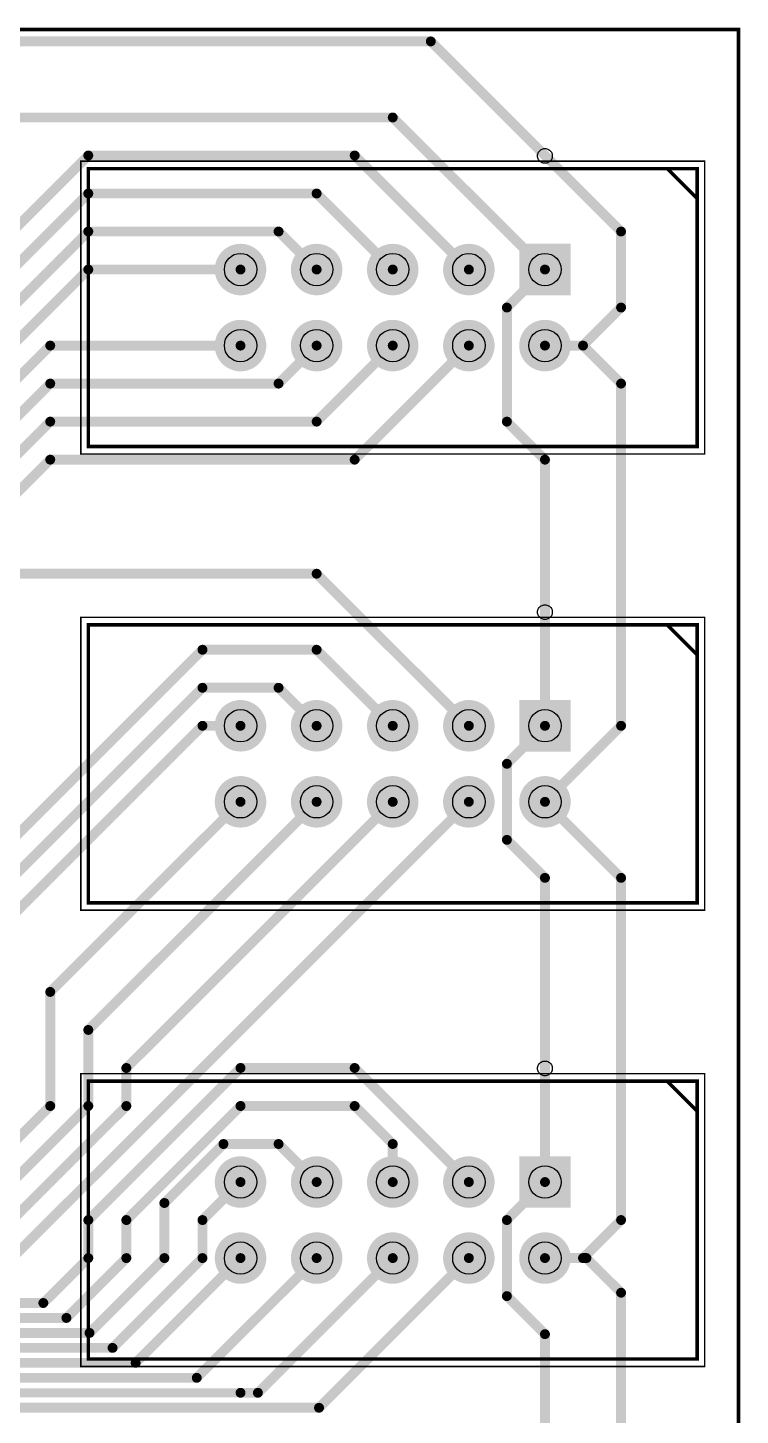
# Model space of a CAD drawing. Extents: x -0.1 to 82.8, y -0.1 to 80.9.
# Drawn here: x 59.05 to 82.82, y 34.52 to 80.86 of the extents above; entities that cross this region are included whole.
import ezdxf

# ---------------------------------------------------------------- set-up
doc = ezdxf.new("R2010")
doc.units = 0
for name, color, linetype in [('Contorno_da_Placa', 21, 'CONTINUOUS'), ('Furação_Inferior', 12, 'CONTINUOUS'), ('Furação_Superior', 11, 'CONTINUOUS'), ('Inferior', 10, 'CONTINUOUS'), ('Montagem_Inferior', 19, 'CONTINUOUS'), ('Montagem_Superior', 2, 'CONTINUOUS'), ('Máscara_Inferior', 15, 'CONTINUOUS'), ('Máscara_Superior', 6, 'CONTINUOUS'), ('Serigrafia_Superior', 3, 'CONTINUOUS'), ('Superior', 9, 'CONTINUOUS'), ('Top_Comp_Outline', 4, 'CONTINUOUS'), ('Top_Courtyard', 5, 'CONTINUOUS')]:
    doc.layers.add(name, color=color, linetype=linetype)

msp = doc.modelspace()

# ---------------------------------------------------------------- linework, layer by layer
at = {"layer": 'Contorno_da_Placa', "linetype": 'CONTINUOUS', "const_width": 0.12}
msp.add_lwpolyline([(0, 80.8033), (82.7633, 80.8033), (82.7633, 0), (0.1067, 0.3967), (0, 80.8033)], dxfattribs=at)
at = {"layer": 'Furação_Inferior'}
for centre in [(66.1467, 72.7867), (68.6867, 72.7867), (71.2267, 72.7867), (73.7667, 72.7867), (76.3067, 72.7867), (66.1467, 70.2467), (68.6867, 70.2467), (71.2267, 70.2467), (73.7667, 70.2467), (76.3067, 70.2467), (66.1467, 57.5467), (68.6867, 57.5467), (71.2267, 57.5467), (73.7667, 57.5467), (76.3067, 57.5467), (66.1467, 55.0067), (68.6867, 55.0067), (71.2267, 55.0067), (73.7667, 55.0067), (76.3067, 55.0067), (66.1467, 42.3067), (68.6867, 42.3067), (71.2267, 42.3067), (73.7667, 42.3067), (76.3067, 42.3067), (66.1467, 39.7667), (68.6867, 39.7667), (71.2267, 39.7667), (73.7667, 39.7667), (76.3067, 39.7667)]:
    msp.add_circle(centre, 0.54, dxfattribs=at)
at = {"layer": 'Furação_Superior'}
for centre in [(66.1467, 72.7867), (68.6867, 72.7867), (71.2267, 72.7867), (73.7667, 72.7867), (76.3067, 72.7867), (66.1467, 70.2467), (68.6867, 70.2467), (71.2267, 70.2467), (73.7667, 70.2467), (76.3067, 70.2467), (66.1467, 57.5467), (68.6867, 57.5467), (71.2267, 57.5467), (73.7667, 57.5467), (76.3067, 57.5467), (66.1467, 55.0067), (68.6867, 55.0067), (71.2267, 55.0067), (73.7667, 55.0067), (76.3067, 55.0067), (66.1467, 42.3067), (68.6867, 42.3067), (71.2267, 42.3067), (73.7667, 42.3067), (76.3067, 42.3067), (66.1467, 39.7667), (68.6867, 39.7667), (71.2267, 39.7667), (73.7667, 39.7667), (76.3067, 39.7667)]:
    msp.add_circle(centre, 0.54, dxfattribs=at)
at = {"layer": 'Inferior', "linetype": 'CONTINUOUS', "const_width": 0.81}
for points in [[(65.7417, 72.7867, 1), (66.5517, 72.7867, 1), (65.7417, 72.7867, 1)], [(68.2817, 72.7867, 1), (69.0917, 72.7867, 1), (68.2817, 72.7867, 1)], [(70.8217, 72.7867, 1), (71.6317, 72.7867, 1), (70.8217, 72.7867, 1)], [(73.3617, 72.7867, 1), (74.1717, 72.7867, 1), (73.3617, 72.7867, 1)], [(65.7417, 70.2467, 1), (66.5517, 70.2467, 1), (65.7417, 70.2467, 1)], [(68.2817, 70.2467, 1), (69.0917, 70.2467, 1), (68.2817, 70.2467, 1)], [(70.8217, 70.2467, 1), (71.6317, 70.2467, 1), (70.8217, 70.2467, 1)], [(73.3617, 70.2467, 1), (74.1717, 70.2467, 1), (73.3617, 70.2467, 1)], [(75.9017, 70.2467, 1), (76.7117, 70.2467, 1), (75.9017, 70.2467, 1)], [(65.7417, 57.5467, 1), (66.5517, 57.5467, 1), (65.7417, 57.5467, 1)], [(68.2817, 57.5467, 1), (69.0917, 57.5467, 1), (68.2817, 57.5467, 1)], [(70.8217, 57.5467, 1), (71.6317, 57.5467, 1), (70.8217, 57.5467, 1)], [(73.3617, 57.5467, 1), (74.1717, 57.5467, 1), (73.3617, 57.5467, 1)], [(65.7417, 55.0067, 1), (66.5517, 55.0067, 1), (65.7417, 55.0067, 1)], [(68.2817, 55.0067, 1), (69.0917, 55.0067, 1), (68.2817, 55.0067, 1)], [(70.8217, 55.0067, 1), (71.6317, 55.0067, 1), (70.8217, 55.0067, 1)], [(73.3617, 55.0067, 1), (74.1717, 55.0067, 1), (73.3617, 55.0067, 1)], [(75.9017, 55.0067, 1), (76.7117, 55.0067, 1), (75.9017, 55.0067, 1)], [(65.7417, 42.3067, 1), (66.5517, 42.3067, 1), (65.7417, 42.3067, 1)], [(68.2817, 42.3067, 1), (69.0917, 42.3067, 1), (68.2817, 42.3067, 1)], [(70.8217, 42.3067, 1), (71.6317, 42.3067, 1), (70.8217, 42.3067, 1)], [(73.3617, 42.3067, 1), (74.1717, 42.3067, 1), (73.3617, 42.3067, 1)], [(65.7417, 39.7667, 1), (66.5517, 39.7667, 1), (65.7417, 39.7667, 1)], [(68.2817, 39.7667, 1), (69.0917, 39.7667, 1), (68.2817, 39.7667, 1)], [(70.8217, 39.7667, 1), (71.6317, 39.7667, 1), (70.8217, 39.7667, 1)], [(73.3617, 39.7667, 1), (74.1717, 39.7667, 1), (73.3617, 39.7667, 1)], [(75.9017, 39.7667, 1), (76.7117, 39.7667, 1), (75.9017, 39.7667, 1)]]:
    msp.add_lwpolyline(points, format="xyb", dxfattribs=at)
at = {"layer": 'Inferior'}
for points in [[(75.4967, 73.5967), (77.1167, 73.5967), (75.4967, 71.9767), (77.1167, 71.9767)], [(75.4967, 58.3567), (77.1167, 58.3567), (75.4967, 56.7367), (77.1167, 56.7367)], [(75.4967, 43.1167), (77.1167, 43.1167), (75.4967, 41.4967), (77.1167, 41.4967)]]:
    msp.add_solid(points, dxfattribs=at)
at = {"layer": 'Montagem_Inferior', "linetype": 'CONTINUOUS', "const_width": 0.12}
msp.add_lwpolyline([(0, 80.8033), (82.7633, 80.8033), (82.7633, 0), (0.1067, 0.3967), (0, 80.8033)], dxfattribs=at)
at = {"layer": 'Montagem_Superior', "linetype": 'CONTINUOUS', "const_width": 0.12}
for points in [[(0, 80.8033), (82.7633, 80.8033), (82.7633, 0), (0.1067, 0.3967), (0, 80.8033)], [(80.3867, 76.1567), (81.3867, 75.1567), (81.3867, 66.8767), (61.0667, 66.8767), (61.0667, 76.1567), (80.3867, 76.1567)], [(80.3867, 60.9167), (81.3867, 59.9167), (81.3867, 51.6367), (61.0667, 51.6367), (61.0667, 60.9167), (80.3867, 60.9167)], [(80.3867, 45.6767), (81.3867, 44.6767), (81.3867, 36.3967), (61.0667, 36.3967), (61.0667, 45.6767), (80.3867, 45.6767)]]:
    msp.add_lwpolyline(points, dxfattribs=at)
at = {"layer": 'Máscara_Inferior', "linetype": 'CONTINUOUS', "const_width": 0.86}
for points in [[(65.7167, 72.7867, 1), (66.5767, 72.7867, 1), (65.7167, 72.7867, 1)], [(68.2567, 72.7867, 1), (69.1167, 72.7867, 1), (68.2567, 72.7867, 1)], [(70.7967, 72.7867, 1), (71.6567, 72.7867, 1), (70.7967, 72.7867, 1)], [(73.3367, 72.7867, 1), (74.1967, 72.7867, 1), (73.3367, 72.7867, 1)], [(65.7167, 70.2467, 1), (66.5767, 70.2467, 1), (65.7167, 70.2467, 1)], [(68.2567, 70.2467, 1), (69.1167, 70.2467, 1), (68.2567, 70.2467, 1)], [(70.7967, 70.2467, 1), (71.6567, 70.2467, 1), (70.7967, 70.2467, 1)], [(73.3367, 70.2467, 1), (74.1967, 70.2467, 1), (73.3367, 70.2467, 1)], [(75.8767, 70.2467, 1), (76.7367, 70.2467, 1), (75.8767, 70.2467, 1)], [(65.7167, 57.5467, 1), (66.5767, 57.5467, 1), (65.7167, 57.5467, 1)], [(68.2567, 57.5467, 1), (69.1167, 57.5467, 1), (68.2567, 57.5467, 1)], [(70.7967, 57.5467, 1), (71.6567, 57.5467, 1), (70.7967, 57.5467, 1)], [(73.3367, 57.5467, 1), (74.1967, 57.5467, 1), (73.3367, 57.5467, 1)], [(65.7167, 55.0067, 1), (66.5767, 55.0067, 1), (65.7167, 55.0067, 1)], [(68.2567, 55.0067, 1), (69.1167, 55.0067, 1), (68.2567, 55.0067, 1)], [(70.7967, 55.0067, 1), (71.6567, 55.0067, 1), (70.7967, 55.0067, 1)], [(73.3367, 55.0067, 1), (74.1967, 55.0067, 1), (73.3367, 55.0067, 1)], [(75.8767, 55.0067, 1), (76.7367, 55.0067, 1), (75.8767, 55.0067, 1)], [(65.7167, 42.3067, 1), (66.5767, 42.3067, 1), (65.7167, 42.3067, 1)], [(68.2567, 42.3067, 1), (69.1167, 42.3067, 1), (68.2567, 42.3067, 1)], [(70.7967, 42.3067, 1), (71.6567, 42.3067, 1), (70.7967, 42.3067, 1)], [(73.3367, 42.3067, 1), (74.1967, 42.3067, 1), (73.3367, 42.3067, 1)], [(65.7167, 39.7667, 1), (66.5767, 39.7667, 1), (65.7167, 39.7667, 1)], [(68.2567, 39.7667, 1), (69.1167, 39.7667, 1), (68.2567, 39.7667, 1)], [(70.7967, 39.7667, 1), (71.6567, 39.7667, 1), (70.7967, 39.7667, 1)], [(73.3367, 39.7667, 1), (74.1967, 39.7667, 1), (73.3367, 39.7667, 1)], [(75.8767, 39.7667, 1), (76.7367, 39.7667, 1), (75.8767, 39.7667, 1)]]:
    msp.add_lwpolyline(points, format="xyb", dxfattribs=at)
at = {"layer": 'Máscara_Inferior'}
for points in [[(75.4467, 73.6467), (77.1667, 73.6467), (75.4467, 71.9267), (77.1667, 71.9267)], [(75.4467, 58.4067), (77.1667, 58.4067), (75.4467, 56.6867), (77.1667, 56.6867)], [(75.4467, 43.1667), (77.1667, 43.1667), (75.4467, 41.4467), (77.1667, 41.4467)]]:
    msp.add_solid(points, dxfattribs=at)
at = {"layer": 'Máscara_Superior', "linetype": 'CONTINUOUS', "const_width": 0.86}
for points in [[(65.7167, 72.7867, 1), (66.5767, 72.7867, 1), (65.7167, 72.7867, 1)], [(68.2567, 72.7867, 1), (69.1167, 72.7867, 1), (68.2567, 72.7867, 1)], [(70.7967, 72.7867, 1), (71.6567, 72.7867, 1), (70.7967, 72.7867, 1)], [(73.3367, 72.7867, 1), (74.1967, 72.7867, 1), (73.3367, 72.7867, 1)], [(65.7167, 70.2467, 1), (66.5767, 70.2467, 1), (65.7167, 70.2467, 1)], [(68.2567, 70.2467, 1), (69.1167, 70.2467, 1), (68.2567, 70.2467, 1)], [(70.7967, 70.2467, 1), (71.6567, 70.2467, 1), (70.7967, 70.2467, 1)], [(73.3367, 70.2467, 1), (74.1967, 70.2467, 1), (73.3367, 70.2467, 1)], [(75.8767, 70.2467, 1), (76.7367, 70.2467, 1), (75.8767, 70.2467, 1)], [(65.7167, 57.5467, 1), (66.5767, 57.5467, 1), (65.7167, 57.5467, 1)], [(68.2567, 57.5467, 1), (69.1167, 57.5467, 1), (68.2567, 57.5467, 1)], [(70.7967, 57.5467, 1), (71.6567, 57.5467, 1), (70.7967, 57.5467, 1)], [(73.3367, 57.5467, 1), (74.1967, 57.5467, 1), (73.3367, 57.5467, 1)], [(65.7167, 55.0067, 1), (66.5767, 55.0067, 1), (65.7167, 55.0067, 1)], [(68.2567, 55.0067, 1), (69.1167, 55.0067, 1), (68.2567, 55.0067, 1)], [(70.7967, 55.0067, 1), (71.6567, 55.0067, 1), (70.7967, 55.0067, 1)], [(73.3367, 55.0067, 1), (74.1967, 55.0067, 1), (73.3367, 55.0067, 1)], [(75.8767, 55.0067, 1), (76.7367, 55.0067, 1), (75.8767, 55.0067, 1)], [(65.7167, 42.3067, 1), (66.5767, 42.3067, 1), (65.7167, 42.3067, 1)], [(68.2567, 42.3067, 1), (69.1167, 42.3067, 1), (68.2567, 42.3067, 1)], [(70.7967, 42.3067, 1), (71.6567, 42.3067, 1), (70.7967, 42.3067, 1)], [(73.3367, 42.3067, 1), (74.1967, 42.3067, 1), (73.3367, 42.3067, 1)], [(65.7167, 39.7667, 1), (66.5767, 39.7667, 1), (65.7167, 39.7667, 1)], [(68.2567, 39.7667, 1), (69.1167, 39.7667, 1), (68.2567, 39.7667, 1)], [(70.7967, 39.7667, 1), (71.6567, 39.7667, 1), (70.7967, 39.7667, 1)], [(73.3367, 39.7667, 1), (74.1967, 39.7667, 1), (73.3367, 39.7667, 1)], [(75.8767, 39.7667, 1), (76.7367, 39.7667, 1), (75.8767, 39.7667, 1)]]:
    msp.add_lwpolyline(points, format="xyb", dxfattribs=at)
at = {"layer": 'Máscara_Superior'}
for points in [[(75.4467, 73.6467), (77.1667, 73.6467), (75.4467, 71.9267), (77.1667, 71.9267)], [(75.4467, 58.4067), (77.1667, 58.4067), (75.4467, 56.6867), (77.1667, 56.6867)], [(75.4467, 43.1667), (77.1667, 43.1667), (75.4467, 41.4467), (77.1667, 41.4467)]]:
    msp.add_solid(points, dxfattribs=at)
at = {"layer": 'Serigrafia_Superior', "linetype": 'CONTINUOUS'}
for points in [[(76.3067, 76.8287), (76.3388, 76.8266), (76.3703, 76.8203), (76.4008, 76.8099), (76.4297, 76.7957), (76.4564, 76.7778), (76.4806, 76.7566), (76.5018, 76.7324), (76.5197, 76.7057), (76.5339, 76.6768), (76.5443, 76.6463), (76.5506, 76.6148), (76.5527, 76.5827), (76.5506, 76.5506), (76.5443, 76.519), (76.5339, 76.4885), (76.5197, 76.4597), (76.5018, 76.4329), (76.4806, 76.4087), (76.4564, 76.3875), (76.4297, 76.3696), (76.4008, 76.3554), (76.3703, 76.345), (76.3388, 76.3388), (76.3067, 76.3367), (76.3067, 76.3367), (76.2746, 76.3388), (76.243, 76.345), (76.2125, 76.3554), (76.1837, 76.3696), (76.1569, 76.3875), (76.1327, 76.4087), (76.1115, 76.4329), (76.0936, 76.4597), (76.0794, 76.4885), (76.069, 76.519), (76.0628, 76.5506), (76.0607, 76.5827), (76.0628, 76.6148), (76.069, 76.6463), (76.0794, 76.6768), (76.0936, 76.7057), (76.1115, 76.7324), (76.1327, 76.7566), (76.1569, 76.7778), (76.1837, 76.7957), (76.2125, 76.8099), (76.243, 76.8203), (76.2746, 76.8266), (76.3067, 76.8287), (76.3067, 76.8287)], [(76.3067, 61.5887), (76.3388, 61.5866), (76.3703, 61.5803), (76.4008, 61.5699), (76.4297, 61.5557), (76.4564, 61.5378), (76.4806, 61.5166), (76.5018, 61.4924), (76.5197, 61.4657), (76.5339, 61.4368), (76.5443, 61.4063), (76.5506, 61.3748), (76.5527, 61.3427), (76.5506, 61.3106), (76.5443, 61.279), (76.5339, 61.2485), (76.5197, 61.2197), (76.5018, 61.1929), (76.4806, 61.1687), (76.4564, 61.1475), (76.4297, 61.1296), (76.4008, 61.1154), (76.3703, 61.105), (76.3388, 61.0988), (76.3067, 61.0967), (76.3067, 61.0967), (76.2746, 61.0988), (76.243, 61.105), (76.2125, 61.1154), (76.1837, 61.1296), (76.1569, 61.1475), (76.1327, 61.1687), (76.1115, 61.1929), (76.0936, 61.2197), (76.0794, 61.2485), (76.069, 61.279), (76.0628, 61.3106), (76.0607, 61.3427), (76.0628, 61.3748), (76.069, 61.4063), (76.0794, 61.4368), (76.0936, 61.4657), (76.1115, 61.4924), (76.1327, 61.5166), (76.1569, 61.5378), (76.1837, 61.5557), (76.2125, 61.5699), (76.243, 61.5803), (76.2746, 61.5866), (76.3067, 61.5887), (76.3067, 61.5887)], [(76.3067, 46.3487), (76.3388, 46.3466), (76.3703, 46.3403), (76.4008, 46.3299), (76.4297, 46.3157), (76.4564, 46.2978), (76.4806, 46.2766), (76.5018, 46.2524), (76.5197, 46.2257), (76.5339, 46.1968), (76.5443, 46.1663), (76.5506, 46.1348), (76.5527, 46.1027), (76.5506, 46.0706), (76.5443, 46.039), (76.5339, 46.0085), (76.5197, 45.9797), (76.5018, 45.9529), (76.4806, 45.9287), (76.4564, 45.9075), (76.4297, 45.8896), (76.4008, 45.8754), (76.3703, 45.865), (76.3388, 45.8588), (76.3067, 45.8567), (76.3067, 45.8567), (76.2746, 45.8588), (76.243, 45.865), (76.2125, 45.8754), (76.1837, 45.8896), (76.1569, 45.9075), (76.1327, 45.9287), (76.1115, 45.9529), (76.0936, 45.9797), (76.0794, 46.0085), (76.069, 46.039), (76.0628, 46.0706), (76.0607, 46.1027), (76.0628, 46.1348), (76.069, 46.1663), (76.0794, 46.1968), (76.0936, 46.2257), (76.1115, 46.2524), (76.1327, 46.2766), (76.1569, 46.2978), (76.1837, 46.3157), (76.2125, 46.3299), (76.243, 46.3403), (76.2746, 46.3466), (76.3067, 46.3487), (76.3067, 46.3487)]]:
    msp.add_lwpolyline(points, dxfattribs=at)
at = {"layer": 'Serigrafia_Superior', "linetype": 'CONTINUOUS', "const_width": 0.12}
for points in [[(81.3867, 66.8767), (81.3867, 76.1567), (61.0667, 76.1567), (61.0667, 66.8767), (81.3867, 66.8767)], [(81.3867, 51.6367), (81.3867, 60.9167), (61.0667, 60.9167), (61.0667, 51.6367), (81.3867, 51.6367)], [(81.3867, 36.3967), (81.3867, 45.6767), (61.0667, 45.6767), (61.0667, 36.3967), (81.3867, 36.3967)]]:
    msp.add_lwpolyline(points, dxfattribs=at)
at = {"layer": 'Superior', "linetype": 'CONTINUOUS'}
for points, const_width in [([(43.2867, 80.4067), (72.4967, 80.4067)], 0.33), ([(72.4967, 80.4067), (78.8467, 74.0567)], 0.33), ([(71.2267, 77.8667), (44.7467, 77.8667)], 0.33), ([(76.3067, 72.7867), (71.2267, 77.8667)], 0.33), ([(61.0667, 76.5967), (45.8267, 61.3567)], 0.33), ([(69.9567, 76.5967), (61.0667, 76.5967)], 0.33), ([(73.7667, 72.7867), (69.9567, 76.5967)], 0.33), ([(61.0667, 75.3267), (47.0967, 61.3567)], 0.33), ([(68.6867, 75.3267), (61.0667, 75.3267)], 0.33), ([(71.2267, 72.7867), (68.6867, 75.3267)], 0.33), ([(48.3667, 61.3567), (61.0667, 74.0567)], 0.33), ([(61.0667, 74.0567), (67.4167, 74.0567)], 0.33), ([(67.4167, 74.0567), (68.6867, 72.7867)], 0.33), ([(78.8467, 74.0567), (78.8467, 71.5167)], 0.33), ([(49.6367, 61.3567), (61.0667, 72.7867)], 0.33), ([(61.0667, 72.7867), (66.1467, 72.7867)], 0.33), ([(75.0367, 71.5167), (76.3067, 72.7867)], 0.33), ([(75.0367, 67.7067), (75.0367, 71.5167)], 0.33), ([(78.8467, 71.5167), (77.5767, 70.2467)], 0.33), ([(50.9067, 61.3567), (59.7967, 70.2467)], 0.33), ([(59.7967, 70.2467), (66.1467, 70.2467)], 0.33), ([(67.4167, 68.9767), (68.6867, 70.2467)], 0.33), ([(71.2267, 70.2467), (68.6867, 67.7067)], 0.33), ([(69.9567, 66.4367), (73.7667, 70.2467)], 0.33), ([(77.5767, 70.2467), (76.3067, 70.2467)], 0.33), ([(76.3067, 70.2467), (76.3067, 70.2467)], 0.33), ([(76.3067, 70.2467), (77.5767, 70.2467)], 0.33), ([(77.5767, 70.2467), (78.8467, 68.9767)], 0.33), ([(52.1767, 61.3567), (59.7967, 68.9767)], 0.33), ([(59.7967, 68.9767), (67.4167, 68.9767)], 0.33), ([(78.8467, 68.9767), (78.8467, 57.5467)], 0.33), ([(59.7967, 67.7067), (53.4467, 61.3567)], 0.33), ([(68.6867, 67.7067), (59.7967, 67.7067)], 0.33), ([(76.3067, 66.4367), (75.0367, 67.7067)], 0.33), ([(54.7167, 61.3567), (59.7967, 66.4367)], 0.33), ([(59.7967, 66.4367), (69.9567, 66.4367)], 0.33), ([(76.3067, 57.5467), (76.3067, 66.4367)], 0.33), ([(68.6867, 62.6267), (57.2567, 62.6267)], 0.33), ([(73.7667, 57.5467), (68.6867, 62.6267)], 0.33), ([(64.8767, 60.0867), (55.9867, 51.1967)], 0.33), ([(68.6867, 60.0867), (64.8767, 60.0867)], 0.33), ([(71.2267, 57.5467), (68.6867, 60.0867)], 0.33), ([(64.8767, 58.8167), (57.2567, 51.1967)], 0.33), ([(67.4167, 58.8167), (64.8767, 58.8167)], 0.33), ([(68.6867, 57.5467), (67.4167, 58.8167)], 0.33), ([(64.8767, 57.5467), (58.5267, 51.1967)], 0.33), ([(66.1467, 57.5467), (64.8767, 57.5467)], 0.33), ([(75.0367, 56.2767), (76.3067, 57.5467)], 0.33), ([(78.8467, 57.5467), (76.3067, 55.0067)], 0.33), ([(75.0367, 53.7367), (75.0367, 56.2767)], 0.33), ([(58.5267, 39.7667), (73.7667, 55.0067)], 0.33), ([(66.1467, 55.0067), (59.7967, 48.6567)], 0.33), ([(61.0667, 47.3867), (68.6867, 55.0067)], 0.33), ([(62.3367, 46.1167), (71.2267, 55.0067)], 0.33), ([(78.8467, 52.4667), (76.3067, 55.0067)], 0.33), ([(76.3067, 52.4667), (75.0367, 53.7367)], 0.33), ([(76.3067, 42.3067), (76.3067, 52.4667)], 0.33), ([(78.8467, 41.0367), (78.8467, 52.4667)], 0.33), ([(59.7967, 48.6567), (59.7967, 44.8467)], 0.33), ([(61.0667, 44.8467), (61.0667, 47.3867)], 0.33), ([(61.0667, 41.0367), (66.1467, 46.1167)], 0.33), ([(62.3367, 44.8467), (62.3367, 46.1167)], 0.33), ([(66.1467, 46.1167), (69.9567, 46.1167)], 0.33), ([(69.9567, 46.1167), (73.7667, 42.3067)], 0.33), ([(59.7967, 44.8467), (56.2167, 41.2667)], 0.33), ([(56.9867, 40.7667), (61.0667, 44.8467)], 0.33), ([(57.7567, 40.2667), (62.3367, 44.8467)], 0.33), ([(62.3367, 41.0367), (66.1467, 44.8467)], 0.33), ([(66.1467, 44.8467), (69.9567, 44.8467)], 0.33), ([(69.9567, 44.8467), (71.2267, 43.5767)], 0.33), ([(63.6067, 41.6066), (65.5767, 43.5767)], 0.33), ([(65.5767, 43.5767), (67.4167, 43.5767)], 0.33), ([(67.4167, 43.5767), (68.6867, 42.3067)], 0.33), ([(71.2267, 43.5767), (71.2267, 42.3067)], 0.33), ([(64.8767, 41.0367), (66.1467, 42.3067)], 0.33), ([(73.7667, 42.3067), (73.7667, 42.3067)], 0.33), ([(75.0367, 41.0367), (76.3067, 42.3067)], 0.33), ([(63.6067, 39.7667), (63.6067, 41.6066)], 0.33), ([(61.0667, 39.7667), (61.0667, 41.0367)], 0.33), ([(62.3367, 39.7667), (62.3367, 41.0367)], 0.33), ([(64.8767, 39.7667), (64.8767, 41.0367)], 0.33), ([(75.0367, 38.4967), (75.0367, 41.0367)], 0.33), ([(77.5767, 39.7667), (78.8467, 41.0367)], 0.33), ([(59.5667, 38.2667), (61.0667, 39.7667)], 0.33), ([(60.3367, 37.7667), (62.3367, 39.7667)], 0.33), ([(61.1067, 37.2667), (63.6067, 39.7667)], 0.33), ([(61.8767, 36.7667), (64.8767, 39.7667)], 0.33), ([(62.6467, 36.2667), (66.1467, 39.7667)], 0.33), ([(64.6867, 35.7667), (68.6867, 39.7667)], 0.33), ([(71.2267, 39.7667), (66.7267, 35.2667)], 0.33), ([(68.7667, 34.7667), (73.7667, 39.7667)], 0.33), ([(76.3067, 39.7667), (77.5767, 39.7667)], 0.33), ([(77.6897, 39.7667), (77.5767, 39.7667)], 0.33), ([(78.8467, 38.6097), (77.6897, 39.7667)], 0.33), ([(76.3067, 37.2267), (75.0367, 38.4967)], 0.33), ([(78.8467, 27.0667), (78.8467, 38.6097)], 0.33), ([(49.1217, 38.2667), (59.5667, 38.2667)], 0.33), ([(49.1217, 37.7667), (60.3367, 37.7667)], 0.33), ([(49.1217, 37.2667), (61.1067, 37.2667)], 0.33), ([(76.3067, 28.3367), (76.3067, 37.2267)], 0.33), ([(49.1217, 36.7667), (61.8767, 36.7667)], 0.33), ([(49.1217, 36.2667), (62.6467, 36.2667)], 0.33), ([(49.1217, 35.7667), (64.6867, 35.7667)], 0.33), ([(66.1467, 35.2667), (48.3717, 35.2667)], 0.3), ([(66.7267, 35.2667), (66.1467, 35.2667)], 0.33), ([(49.1217, 34.7667), (68.7667, 34.7667)], 0.33)]:
    msp.add_lwpolyline(points, dxfattribs=dict(at, const_width=const_width))
for points, const_width in [([(72.4142, 80.4067, 1), (72.5792, 80.4067, 1), (72.4142, 80.4067, 1)], 0.165), ([(72.4142, 80.4067, 1), (72.5792, 80.4067, 1), (72.4142, 80.4067, 1)], 0.165), ([(71.1442, 77.8667, 1), (71.3092, 77.8667, 1), (71.1442, 77.8667, 1)], 0.165), ([(71.1442, 77.8667, 1), (71.3092, 77.8667, 1), (71.1442, 77.8667, 1)], 0.165), ([(60.9842, 76.5967, 1), (61.1492, 76.5967, 1), (60.9842, 76.5967, 1)], 0.165), ([(60.9842, 76.5967, 1), (61.1492, 76.5967, 1), (60.9842, 76.5967, 1)], 0.165), ([(69.8742, 76.5967, 1), (70.0392, 76.5967, 1), (69.8742, 76.5967, 1)], 0.165), ([(69.8742, 76.5967, 1), (70.0392, 76.5967, 1), (69.8742, 76.5967, 1)], 0.165), ([(60.9842, 75.3267, 1), (61.1492, 75.3267, 1), (60.9842, 75.3267, 1)], 0.165), ([(60.9842, 75.3267, 1), (61.1492, 75.3267, 1), (60.9842, 75.3267, 1)], 0.165), ([(68.6042, 75.3267, 1), (68.7692, 75.3267, 1), (68.6042, 75.3267, 1)], 0.165), ([(68.6042, 75.3267, 1), (68.7692, 75.3267, 1), (68.6042, 75.3267, 1)], 0.165), ([(60.9842, 74.0567, 1), (61.1492, 74.0567, 1), (60.9842, 74.0567, 1)], 0.165), ([(60.9842, 74.0567, 1), (61.1492, 74.0567, 1), (60.9842, 74.0567, 1)], 0.165), ([(67.3342, 74.0567, 1), (67.4992, 74.0567, 1), (67.3342, 74.0567, 1)], 0.165), ([(67.3342, 74.0567, 1), (67.4992, 74.0567, 1), (67.3342, 74.0567, 1)], 0.165), ([(78.7642, 74.0567, 1), (78.9292, 74.0567, 1), (78.7642, 74.0567, 1)], 0.165), ([(78.7642, 74.0567, 1), (78.9292, 74.0567, 1), (78.7642, 74.0567, 1)], 0.165), ([(65.7417, 72.7867, 1), (66.5517, 72.7867, 1), (65.7417, 72.7867, 1)], 0.81), ([(68.2817, 72.7867, 1), (69.0917, 72.7867, 1), (68.2817, 72.7867, 1)], 0.81), ([(70.8217, 72.7867, 1), (71.6317, 72.7867, 1), (70.8217, 72.7867, 1)], 0.81), ([(73.3617, 72.7867, 1), (74.1717, 72.7867, 1), (73.3617, 72.7867, 1)], 0.81), ([(60.9842, 72.7867, 1), (61.1492, 72.7867, 1), (60.9842, 72.7867, 1)], 0.165), ([(60.9842, 72.7867, 1), (61.1492, 72.7867, 1), (60.9842, 72.7867, 1)], 0.165), ([(66.0642, 72.7867, 1), (66.2292, 72.7867, 1), (66.0642, 72.7867, 1)], 0.165), ([(68.6042, 72.7867, 1), (68.7692, 72.7867, 1), (68.6042, 72.7867, 1)], 0.165), ([(71.1442, 72.7867, 1), (71.3092, 72.7867, 1), (71.1442, 72.7867, 1)], 0.165), ([(73.6842, 72.7867, 1), (73.8492, 72.7867, 1), (73.6842, 72.7867, 1)], 0.165), ([(76.2242, 72.7867, 1), (76.3892, 72.7867, 1), (76.2242, 72.7867, 1)], 0.165), ([(76.2242, 72.7867, 1), (76.3892, 72.7867, 1), (76.2242, 72.7867, 1)], 0.165), ([(74.9542, 71.5167, 1), (75.1192, 71.5167, 1), (74.9542, 71.5167, 1)], 0.165), ([(74.9542, 71.5167, 1), (75.1192, 71.5167, 1), (74.9542, 71.5167, 1)], 0.165), ([(78.7642, 71.5167, 1), (78.9292, 71.5167, 1), (78.7642, 71.5167, 1)], 0.165), ([(78.7642, 71.5167, 1), (78.9292, 71.5167, 1), (78.7642, 71.5167, 1)], 0.165), ([(65.7417, 70.2467, 1), (66.5517, 70.2467, 1), (65.7417, 70.2467, 1)], 0.81), ([(68.2817, 70.2467, 1), (69.0917, 70.2467, 1), (68.2817, 70.2467, 1)], 0.81), ([(70.8217, 70.2467, 1), (71.6317, 70.2467, 1), (70.8217, 70.2467, 1)], 0.81), ([(73.3617, 70.2467, 1), (74.1717, 70.2467, 1), (73.3617, 70.2467, 1)], 0.81), ([(75.9017, 70.2467, 1), (76.7117, 70.2467, 1), (75.9017, 70.2467, 1)], 0.81), ([(59.7142, 70.2467, 1), (59.8792, 70.2467, 1), (59.7142, 70.2467, 1)], 0.165), ([(59.7142, 70.2467, 1), (59.8792, 70.2467, 1), (59.7142, 70.2467, 1)], 0.165), ([(66.0642, 70.2467, 1), (66.2292, 70.2467, 1), (66.0642, 70.2467, 1)], 0.165), ([(68.6042, 70.2467, 1), (68.7692, 70.2467, 1), (68.6042, 70.2467, 1)], 0.165), ([(71.1442, 70.2467, 1), (71.3092, 70.2467, 1), (71.1442, 70.2467, 1)], 0.165), ([(73.6842, 70.2467, 1), (73.8492, 70.2467, 1), (73.6842, 70.2467, 1)], 0.165), ([(76.2242, 70.2467, 1), (76.3892, 70.2467, 1), (76.2242, 70.2467, 1)], 0.165), ([(76.2242, 70.2467, 1), (76.3892, 70.2467, 1), (76.2242, 70.2467, 1)], 0.165), ([(76.2242, 70.2467, 1), (76.3892, 70.2467, 1), (76.2242, 70.2467, 1)], 0.165), ([(77.4942, 70.2467, 1), (77.6592, 70.2467, 1), (77.4942, 70.2467, 1)], 0.165), ([(77.4942, 70.2467, 1), (77.6592, 70.2467, 1), (77.4942, 70.2467, 1)], 0.165), ([(77.4942, 70.2467, 1), (77.6592, 70.2467, 1), (77.4942, 70.2467, 1)], 0.165), ([(77.4942, 70.2467, 1), (77.6592, 70.2467, 1), (77.4942, 70.2467, 1)], 0.165), ([(59.7142, 68.9767, 1), (59.8792, 68.9767, 1), (59.7142, 68.9767, 1)], 0.165), ([(59.7142, 68.9767, 1), (59.8792, 68.9767, 1), (59.7142, 68.9767, 1)], 0.165), ([(67.3342, 68.9767, 1), (67.4992, 68.9767, 1), (67.3342, 68.9767, 1)], 0.165), ([(67.3342, 68.9767, 1), (67.4992, 68.9767, 1), (67.3342, 68.9767, 1)], 0.165), ([(78.7642, 68.9767, 1), (78.9292, 68.9767, 1), (78.7642, 68.9767, 1)], 0.165), ([(78.7642, 68.9767, 1), (78.9292, 68.9767, 1), (78.7642, 68.9767, 1)], 0.165), ([(59.7142, 67.7067, 1), (59.8792, 67.7067, 1), (59.7142, 67.7067, 1)], 0.165), ([(59.7142, 67.7067, 1), (59.8792, 67.7067, 1), (59.7142, 67.7067, 1)], 0.165), ([(68.6042, 67.7067, 1), (68.7692, 67.7067, 1), (68.6042, 67.7067, 1)], 0.165), ([(68.6042, 67.7067, 1), (68.7692, 67.7067, 1), (68.6042, 67.7067, 1)], 0.165), ([(74.9542, 67.7067, 1), (75.1192, 67.7067, 1), (74.9542, 67.7067, 1)], 0.165), ([(74.9542, 67.7067, 1), (75.1192, 67.7067, 1), (74.9542, 67.7067, 1)], 0.165), ([(59.7142, 66.4367, 1), (59.8792, 66.4367, 1), (59.7142, 66.4367, 1)], 0.165), ([(59.7142, 66.4367, 1), (59.8792, 66.4367, 1), (59.7142, 66.4367, 1)], 0.165), ([(69.8742, 66.4367, 1), (70.0392, 66.4367, 1), (69.8742, 66.4367, 1)], 0.165), ([(69.8742, 66.4367, 1), (70.0392, 66.4367, 1), (69.8742, 66.4367, 1)], 0.165), ([(76.2242, 66.4367, 1), (76.3892, 66.4367, 1), (76.2242, 66.4367, 1)], 0.165), ([(76.2242, 66.4367, 1), (76.3892, 66.4367, 1), (76.2242, 66.4367, 1)], 0.165), ([(68.6042, 62.6267, 1), (68.7692, 62.6267, 1), (68.6042, 62.6267, 1)], 0.165), ([(68.6042, 62.6267, 1), (68.7692, 62.6267, 1), (68.6042, 62.6267, 1)], 0.165), ([(64.7942, 60.0867, 1), (64.9592, 60.0867, 1), (64.7942, 60.0867, 1)], 0.165), ([(64.7942, 60.0867, 1), (64.9592, 60.0867, 1), (64.7942, 60.0867, 1)], 0.165), ([(68.6042, 60.0867, 1), (68.7692, 60.0867, 1), (68.6042, 60.0867, 1)], 0.165), ([(68.6042, 60.0867, 1), (68.7692, 60.0867, 1), (68.6042, 60.0867, 1)], 0.165), ([(64.7942, 58.8167, 1), (64.9592, 58.8167, 1), (64.7942, 58.8167, 1)], 0.165), ([(64.7942, 58.8167, 1), (64.9592, 58.8167, 1), (64.7942, 58.8167, 1)], 0.165), ([(67.3342, 58.8167, 1), (67.4992, 58.8167, 1), (67.3342, 58.8167, 1)], 0.165), ([(67.3342, 58.8167, 1), (67.4992, 58.8167, 1), (67.3342, 58.8167, 1)], 0.165), ([(65.7417, 57.5467, 1), (66.5517, 57.5467, 1), (65.7417, 57.5467, 1)], 0.81), ([(68.2817, 57.5467, 1), (69.0917, 57.5467, 1), (68.2817, 57.5467, 1)], 0.81), ([(70.8217, 57.5467, 1), (71.6317, 57.5467, 1), (70.8217, 57.5467, 1)], 0.81), ([(73.3617, 57.5467, 1), (74.1717, 57.5467, 1), (73.3617, 57.5467, 1)], 0.81), ([(64.7942, 57.5467, 1), (64.9592, 57.5467, 1), (64.7942, 57.5467, 1)], 0.165), ([(64.7942, 57.5467, 1), (64.9592, 57.5467, 1), (64.7942, 57.5467, 1)], 0.165), ([(66.0642, 57.5467, 1), (66.2292, 57.5467, 1), (66.0642, 57.5467, 1)], 0.165), ([(68.6042, 57.5467, 1), (68.7692, 57.5467, 1), (68.6042, 57.5467, 1)], 0.165), ([(71.1442, 57.5467, 1), (71.3092, 57.5467, 1), (71.1442, 57.5467, 1)], 0.165), ([(73.6842, 57.5467, 1), (73.8492, 57.5467, 1), (73.6842, 57.5467, 1)], 0.165), ([(76.2242, 57.5467, 1), (76.3892, 57.5467, 1), (76.2242, 57.5467, 1)], 0.165), ([(76.2242, 57.5467, 1), (76.3892, 57.5467, 1), (76.2242, 57.5467, 1)], 0.165), ([(78.7642, 57.5467, 1), (78.9292, 57.5467, 1), (78.7642, 57.5467, 1)], 0.165), ([(78.7642, 57.5467, 1), (78.9292, 57.5467, 1), (78.7642, 57.5467, 1)], 0.165), ([(74.9542, 56.2767, 1), (75.1192, 56.2767, 1), (74.9542, 56.2767, 1)], 0.165), ([(74.9542, 56.2767, 1), (75.1192, 56.2767, 1), (74.9542, 56.2767, 1)], 0.165), ([(65.7417, 55.0067, 1), (66.5517, 55.0067, 1), (65.7417, 55.0067, 1)], 0.81), ([(68.2817, 55.0067, 1), (69.0917, 55.0067, 1), (68.2817, 55.0067, 1)], 0.81), ([(70.8217, 55.0067, 1), (71.6317, 55.0067, 1), (70.8217, 55.0067, 1)], 0.81), ([(73.3617, 55.0067, 1), (74.1717, 55.0067, 1), (73.3617, 55.0067, 1)], 0.81), ([(75.9017, 55.0067, 1), (76.7117, 55.0067, 1), (75.9017, 55.0067, 1)], 0.81), ([(66.0642, 55.0067, 1), (66.2292, 55.0067, 1), (66.0642, 55.0067, 1)], 0.165), ([(68.6042, 55.0067, 1), (68.7692, 55.0067, 1), (68.6042, 55.0067, 1)], 0.165), ([(71.1442, 55.0067, 1), (71.3092, 55.0067, 1), (71.1442, 55.0067, 1)], 0.165), ([(73.6842, 55.0067, 1), (73.8492, 55.0067, 1), (73.6842, 55.0067, 1)], 0.165), ([(76.2242, 55.0067, 1), (76.3892, 55.0067, 1), (76.2242, 55.0067, 1)], 0.165), ([(76.2242, 55.0067, 1), (76.3892, 55.0067, 1), (76.2242, 55.0067, 1)], 0.165), ([(74.9542, 53.7367, 1), (75.1192, 53.7367, 1), (74.9542, 53.7367, 1)], 0.165), ([(74.9542, 53.7367, 1), (75.1192, 53.7367, 1), (74.9542, 53.7367, 1)], 0.165), ([(76.2242, 52.4667, 1), (76.3892, 52.4667, 1), (76.2242, 52.4667, 1)], 0.165), ([(76.2242, 52.4667, 1), (76.3892, 52.4667, 1), (76.2242, 52.4667, 1)], 0.165), ([(78.7642, 52.4667, 1), (78.9292, 52.4667, 1), (78.7642, 52.4667, 1)], 0.165), ([(78.7642, 52.4667, 1), (78.9292, 52.4667, 1), (78.7642, 52.4667, 1)], 0.165), ([(59.7142, 48.6567, 1), (59.8792, 48.6567, 1), (59.7142, 48.6567, 1)], 0.165), ([(59.7142, 48.6567, 1), (59.8792, 48.6567, 1), (59.7142, 48.6567, 1)], 0.165), ([(60.9842, 47.3867, 1), (61.1492, 47.3867, 1), (60.9842, 47.3867, 1)], 0.165), ([(60.9842, 47.3867, 1), (61.1492, 47.3867, 1), (60.9842, 47.3867, 1)], 0.165), ([(62.2542, 46.1167, 1), (62.4192, 46.1167, 1), (62.2542, 46.1167, 1)], 0.165), ([(62.2542, 46.1167, 1), (62.4192, 46.1167, 1), (62.2542, 46.1167, 1)], 0.165), ([(66.0642, 46.1167, 1), (66.2292, 46.1167, 1), (66.0642, 46.1167, 1)], 0.165), ([(66.0642, 46.1167, 1), (66.2292, 46.1167, 1), (66.0642, 46.1167, 1)], 0.165), ([(69.8742, 46.1167, 1), (70.0392, 46.1167, 1), (69.8742, 46.1167, 1)], 0.165), ([(69.8742, 46.1167, 1), (70.0392, 46.1167, 1), (69.8742, 46.1167, 1)], 0.165), ([(59.7142, 44.8467, 1), (59.8792, 44.8467, 1), (59.7142, 44.8467, 1)], 0.165), ([(59.7142, 44.8467, 1), (59.8792, 44.8467, 1), (59.7142, 44.8467, 1)], 0.165), ([(60.9842, 44.8467, 1), (61.1492, 44.8467, 1), (60.9842, 44.8467, 1)], 0.165), ([(60.9842, 44.8467, 1), (61.1492, 44.8467, 1), (60.9842, 44.8467, 1)], 0.165), ([(62.2542, 44.8467, 1), (62.4192, 44.8467, 1), (62.2542, 44.8467, 1)], 0.165), ([(62.2542, 44.8467, 1), (62.4192, 44.8467, 1), (62.2542, 44.8467, 1)], 0.165), ([(66.0642, 44.8467, 1), (66.2292, 44.8467, 1), (66.0642, 44.8467, 1)], 0.165), ([(66.0642, 44.8467, 1), (66.2292, 44.8467, 1), (66.0642, 44.8467, 1)], 0.165), ([(69.8742, 44.8467, 1), (70.0392, 44.8467, 1), (69.8742, 44.8467, 1)], 0.165), ([(69.8742, 44.8467, 1), (70.0392, 44.8467, 1), (69.8742, 44.8467, 1)], 0.165), ([(65.4942, 43.5767, 1), (65.6592, 43.5767, 1), (65.4942, 43.5767, 1)], 0.165), ([(65.4942, 43.5767, 1), (65.6592, 43.5767, 1), (65.4942, 43.5767, 1)], 0.165), ([(67.3342, 43.5767, 1), (67.4992, 43.5767, 1), (67.3342, 43.5767, 1)], 0.165), ([(67.3342, 43.5767, 1), (67.4992, 43.5767, 1), (67.3342, 43.5767, 1)], 0.165), ([(71.1442, 43.5767, 1), (71.3092, 43.5767, 1), (71.1442, 43.5767, 1)], 0.165), ([(71.1442, 43.5767, 1), (71.3092, 43.5767, 1), (71.1442, 43.5767, 1)], 0.165), ([(65.7417, 42.3067, 1), (66.5517, 42.3067, 1), (65.7417, 42.3067, 1)], 0.81), ([(68.2817, 42.3067, 1), (69.0917, 42.3067, 1), (68.2817, 42.3067, 1)], 0.81), ([(70.8217, 42.3067, 1), (71.6317, 42.3067, 1), (70.8217, 42.3067, 1)], 0.81), ([(73.3617, 42.3067, 1), (74.1717, 42.3067, 1), (73.3617, 42.3067, 1)], 0.81), ([(66.0642, 42.3067, 1), (66.2292, 42.3067, 1), (66.0642, 42.3067, 1)], 0.165), ([(68.6042, 42.3067, 1), (68.7692, 42.3067, 1), (68.6042, 42.3067, 1)], 0.165), ([(71.1442, 42.3067, 1), (71.3092, 42.3067, 1), (71.1442, 42.3067, 1)], 0.165), ([(73.6842, 42.3067, 1), (73.8492, 42.3067, 1), (73.6842, 42.3067, 1)], 0.165), ([(73.6842, 42.3067, 1), (73.8492, 42.3067, 1), (73.6842, 42.3067, 1)], 0.165), ([(76.2242, 42.3067, 1), (76.3892, 42.3067, 1), (76.2242, 42.3067, 1)], 0.165), ([(76.2242, 42.3067, 1), (76.3892, 42.3067, 1), (76.2242, 42.3067, 1)], 0.165), ([(63.5242, 41.6066, 1), (63.6892, 41.6066, 1), (63.5242, 41.6066, 1)], 0.165), ([(63.5242, 41.6066, 1), (63.6892, 41.6066, 1), (63.5242, 41.6066, 1)], 0.165), ([(60.9842, 41.0367, 1), (61.1492, 41.0367, 1), (60.9842, 41.0367, 1)], 0.165), ([(60.9842, 41.0367, 1), (61.1492, 41.0367, 1), (60.9842, 41.0367, 1)], 0.165), ([(62.2542, 41.0367, 1), (62.4192, 41.0367, 1), (62.2542, 41.0367, 1)], 0.165), ([(62.2542, 41.0367, 1), (62.4192, 41.0367, 1), (62.2542, 41.0367, 1)], 0.165), ([(64.7942, 41.0367, 1), (64.9592, 41.0367, 1), (64.7942, 41.0367, 1)], 0.165), ([(64.7942, 41.0367, 1), (64.9592, 41.0367, 1), (64.7942, 41.0367, 1)], 0.165), ([(74.9542, 41.0367, 1), (75.1192, 41.0367, 1), (74.9542, 41.0367, 1)], 0.165), ([(74.9542, 41.0367, 1), (75.1192, 41.0367, 1), (74.9542, 41.0367, 1)], 0.165), ([(78.7642, 41.0367, 1), (78.9292, 41.0367, 1), (78.7642, 41.0367, 1)], 0.165), ([(78.7642, 41.0367, 1), (78.9292, 41.0367, 1), (78.7642, 41.0367, 1)], 0.165), ([(65.7417, 39.7667, 1), (66.5517, 39.7667, 1), (65.7417, 39.7667, 1)], 0.81), ([(68.2817, 39.7667, 1), (69.0917, 39.7667, 1), (68.2817, 39.7667, 1)], 0.81), ([(70.8217, 39.7667, 1), (71.6317, 39.7667, 1), (70.8217, 39.7667, 1)], 0.81), ([(73.3617, 39.7667, 1), (74.1717, 39.7667, 1), (73.3617, 39.7667, 1)], 0.81), ([(75.9017, 39.7667, 1), (76.7117, 39.7667, 1), (75.9017, 39.7667, 1)], 0.81), ([(60.9842, 39.7667, 1), (61.1492, 39.7667, 1), (60.9842, 39.7667, 1)], 0.165), ([(60.9842, 39.7667, 1), (61.1492, 39.7667, 1), (60.9842, 39.7667, 1)], 0.165), ([(62.2542, 39.7667, 1), (62.4192, 39.7667, 1), (62.2542, 39.7667, 1)], 0.165), ([(62.2542, 39.7667, 1), (62.4192, 39.7667, 1), (62.2542, 39.7667, 1)], 0.165), ([(63.5242, 39.7667, 1), (63.6892, 39.7667, 1), (63.5242, 39.7667, 1)], 0.165), ([(63.5242, 39.7667, 1), (63.6892, 39.7667, 1), (63.5242, 39.7667, 1)], 0.165), ([(64.7942, 39.7667, 1), (64.9592, 39.7667, 1), (64.7942, 39.7667, 1)], 0.165), ([(64.7942, 39.7667, 1), (64.9592, 39.7667, 1), (64.7942, 39.7667, 1)], 0.165), ([(66.0642, 39.7667, 1), (66.2292, 39.7667, 1), (66.0642, 39.7667, 1)], 0.165), ([(68.6042, 39.7667, 1), (68.7692, 39.7667, 1), (68.6042, 39.7667, 1)], 0.165), ([(71.1442, 39.7667, 1), (71.3092, 39.7667, 1), (71.1442, 39.7667, 1)], 0.165), ([(73.6842, 39.7667, 1), (73.8492, 39.7667, 1), (73.6842, 39.7667, 1)], 0.165), ([(76.2242, 39.7667, 1), (76.3892, 39.7667, 1), (76.2242, 39.7667, 1)], 0.165), ([(77.4942, 39.7667, 1), (77.6592, 39.7667, 1), (77.4942, 39.7667, 1)], 0.165), ([(77.4942, 39.7667, 1), (77.6592, 39.7667, 1), (77.4942, 39.7667, 1)], 0.165), ([(77.4942, 39.7667, 1), (77.6592, 39.7667, 1), (77.4942, 39.7667, 1)], 0.165), ([(77.6072, 39.7667, 1), (77.7722, 39.7667, 1), (77.6072, 39.7667, 1)], 0.165), ([(77.6072, 39.7667, 1), (77.7722, 39.7667, 1), (77.6072, 39.7667, 1)], 0.165), ([(74.9542, 38.4967, 1), (75.1192, 38.4967, 1), (74.9542, 38.4967, 1)], 0.165), ([(74.9542, 38.4967, 1), (75.1192, 38.4967, 1), (74.9542, 38.4967, 1)], 0.165), ([(78.7642, 38.6097, 1), (78.9292, 38.6097, 1), (78.7642, 38.6097, 1)], 0.165), ([(78.7642, 38.6097, 1), (78.9292, 38.6097, 1), (78.7642, 38.6097, 1)], 0.165), ([(59.4842, 38.2667, 1), (59.6492, 38.2667, 1), (59.4842, 38.2667, 1)], 0.165), ([(59.4842, 38.2667, 1), (59.6492, 38.2667, 1), (59.4842, 38.2667, 1)], 0.165), ([(60.2542, 37.7667, 1), (60.4192, 37.7667, 1), (60.2542, 37.7667, 1)], 0.165), ([(60.2542, 37.7667, 1), (60.4192, 37.7667, 1), (60.2542, 37.7667, 1)], 0.165), ([(61.0242, 37.2667, 1), (61.1892, 37.2667, 1), (61.0242, 37.2667, 1)], 0.165), ([(61.0242, 37.2667, 1), (61.1892, 37.2667, 1), (61.0242, 37.2667, 1)], 0.165), ([(76.2242, 37.2267, 1), (76.3892, 37.2267, 1), (76.2242, 37.2267, 1)], 0.165), ([(76.2242, 37.2267, 1), (76.3892, 37.2267, 1), (76.2242, 37.2267, 1)], 0.165), ([(61.7942, 36.7667, 1), (61.9592, 36.7667, 1), (61.7942, 36.7667, 1)], 0.165), ([(61.7942, 36.7667, 1), (61.9592, 36.7667, 1), (61.7942, 36.7667, 1)], 0.165), ([(62.5642, 36.2667, 1), (62.7292, 36.2667, 1), (62.5642, 36.2667, 1)], 0.165), ([(62.5642, 36.2667, 1), (62.7292, 36.2667, 1), (62.5642, 36.2667, 1)], 0.165), ([(64.6042, 35.7667, 1), (64.7692, 35.7667, 1), (64.6042, 35.7667, 1)], 0.165), ([(64.6042, 35.7667, 1), (64.7692, 35.7667, 1), (64.6042, 35.7667, 1)], 0.165), ([(66.0642, 35.2667, 1), (66.2292, 35.2667, 1), (66.0642, 35.2667, 1)], 0.165), ([(66.0717, 35.2667, 1), (66.2217, 35.2667, 1), (66.0717, 35.2667, 1)], 0.15), ([(66.6442, 35.2667, 1), (66.8092, 35.2667, 1), (66.6442, 35.2667, 1)], 0.165), ([(66.6442, 35.2667, 1), (66.8092, 35.2667, 1), (66.6442, 35.2667, 1)], 0.165), ([(68.6842, 34.7667, 1), (68.8492, 34.7667, 1), (68.6842, 34.7667, 1)], 0.165), ([(68.6842, 34.7667, 1), (68.8492, 34.7667, 1), (68.6842, 34.7667, 1)], 0.165)]:
    msp.add_lwpolyline(points, format="xyb", dxfattribs=dict(at, const_width=const_width))
at = {"layer": 'Superior'}
for points in [[(75.4967, 73.5967), (77.1167, 73.5967), (75.4967, 71.9767), (77.1167, 71.9767)], [(75.4967, 58.3567), (77.1167, 58.3567), (75.4967, 56.7367), (77.1167, 56.7367)], [(75.4967, 43.1167), (77.1167, 43.1167), (75.4967, 41.4967), (77.1167, 41.4967)]]:
    msp.add_solid(points, dxfattribs=at)
at = {"layer": 'Top_Comp_Outline', "linetype": 'CONTINUOUS', "const_width": 0.05}
for points in [[(81.3867, 66.8812), (81.3867, 76.1522), (61.0667, 76.1522), (61.0667, 66.8812), (81.3867, 66.8812)], [(81.3867, 51.6412), (81.3867, 60.9122), (61.0667, 60.9122), (61.0667, 51.6412), (81.3867, 51.6412)], [(81.3867, 36.4012), (81.3867, 45.6722), (61.0667, 45.6722), (61.0667, 36.4012), (81.3867, 36.4012)]]:
    msp.add_lwpolyline(points, dxfattribs=at)
at = {"layer": 'Top_Courtyard', "linetype": 'CONTINUOUS', "const_width": 0.05}
for points in [[(81.6367, 66.6267), (81.6367, 76.4067), (60.8167, 76.4067), (60.8167, 66.6267), (81.6367, 66.6267)], [(81.6367, 51.3867), (81.6367, 61.1667), (60.8167, 61.1667), (60.8167, 51.3867), (81.6367, 51.3867)], [(81.6367, 36.1467), (81.6367, 45.9267), (60.8167, 45.9267), (60.8167, 36.1467), (81.6367, 36.1467)]]:
    msp.add_lwpolyline(points, dxfattribs=at)

doc.saveas('drawing.dxf')
